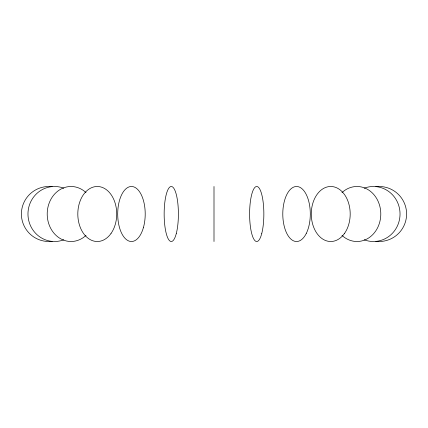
<?xml version="1.0" encoding="UTF-8"?>
<svg xmlns="http://www.w3.org/2000/svg" width="428" height="428" viewBox="0 0 428 428"><rect width="100%" height="100%" fill="white"/><g stroke="black" fill="none" stroke-linecap="round" stroke-linejoin="round"><path stroke-width="0.64" d="M214 186.485L214 241.515M86.028 235.379A27.515 23.829 -90 0 1 53.607 232.768A27.515 23.829 -90 0 1 53.607 195.232A27.515 23.829 -90 0 1 86.028 192.621M63.82 239.782A27.515 26.579 -90 0 1 27.964 214A27.515 26.579 -90 0 1 63.82 188.218M52.179 241.322A27.515 27.515 0 0 1 21.4 214A27.515 27.515 0 0 1 52.179 186.678M341.972 192.621A27.515 23.829 -90 0 1 374.393 195.232A27.515 23.829 -90 0 1 374.393 232.768A27.515 23.829 -90 0 1 341.972 235.379M364.18 188.218A27.515 26.579 -90 0 1 400.036 214A27.515 26.579 -90 0 1 364.18 239.782M375.821 186.678A27.515 27.515 0 0 1 406.6 214A27.515 27.515 0 0 1 375.821 241.322M176.309 233.458A27.515 7.121 -90 0 0 173.115 187.421A27.515 7.121 -90 0 0 164.395 221.121A27.515 7.121 -90 0 0 176.309 233.458M143.369 227.755A27.515 13.755 -90 0 0 131.455 186.485A27.515 13.755 -90 0 0 119.546 227.755A27.515 13.755 -90 0 0 143.369 227.755M111.023 233.458A27.515 19.458 -90 0 0 102.303 187.421A27.515 19.458 -90 0 0 78.474 221.121A27.515 19.458 -90 0 0 111.023 233.458M261.765 233.458A27.515 7.121 -90 0 0 258.571 187.421A27.515 7.121 -90 0 0 249.85 221.121A27.515 7.121 -90 0 0 261.765 233.458M306.271 233.458A27.515 13.755 -90 0 0 300.103 187.421A27.515 13.755 -90 0 0 283.256 221.121A27.515 13.755 -90 0 0 306.271 233.458M344.492 233.458A27.515 19.458 -90 0 0 335.771 187.421A27.515 19.458 -90 0 0 311.942 221.121A27.515 19.458 -90 0 0 344.492 233.458"/></g></svg>
